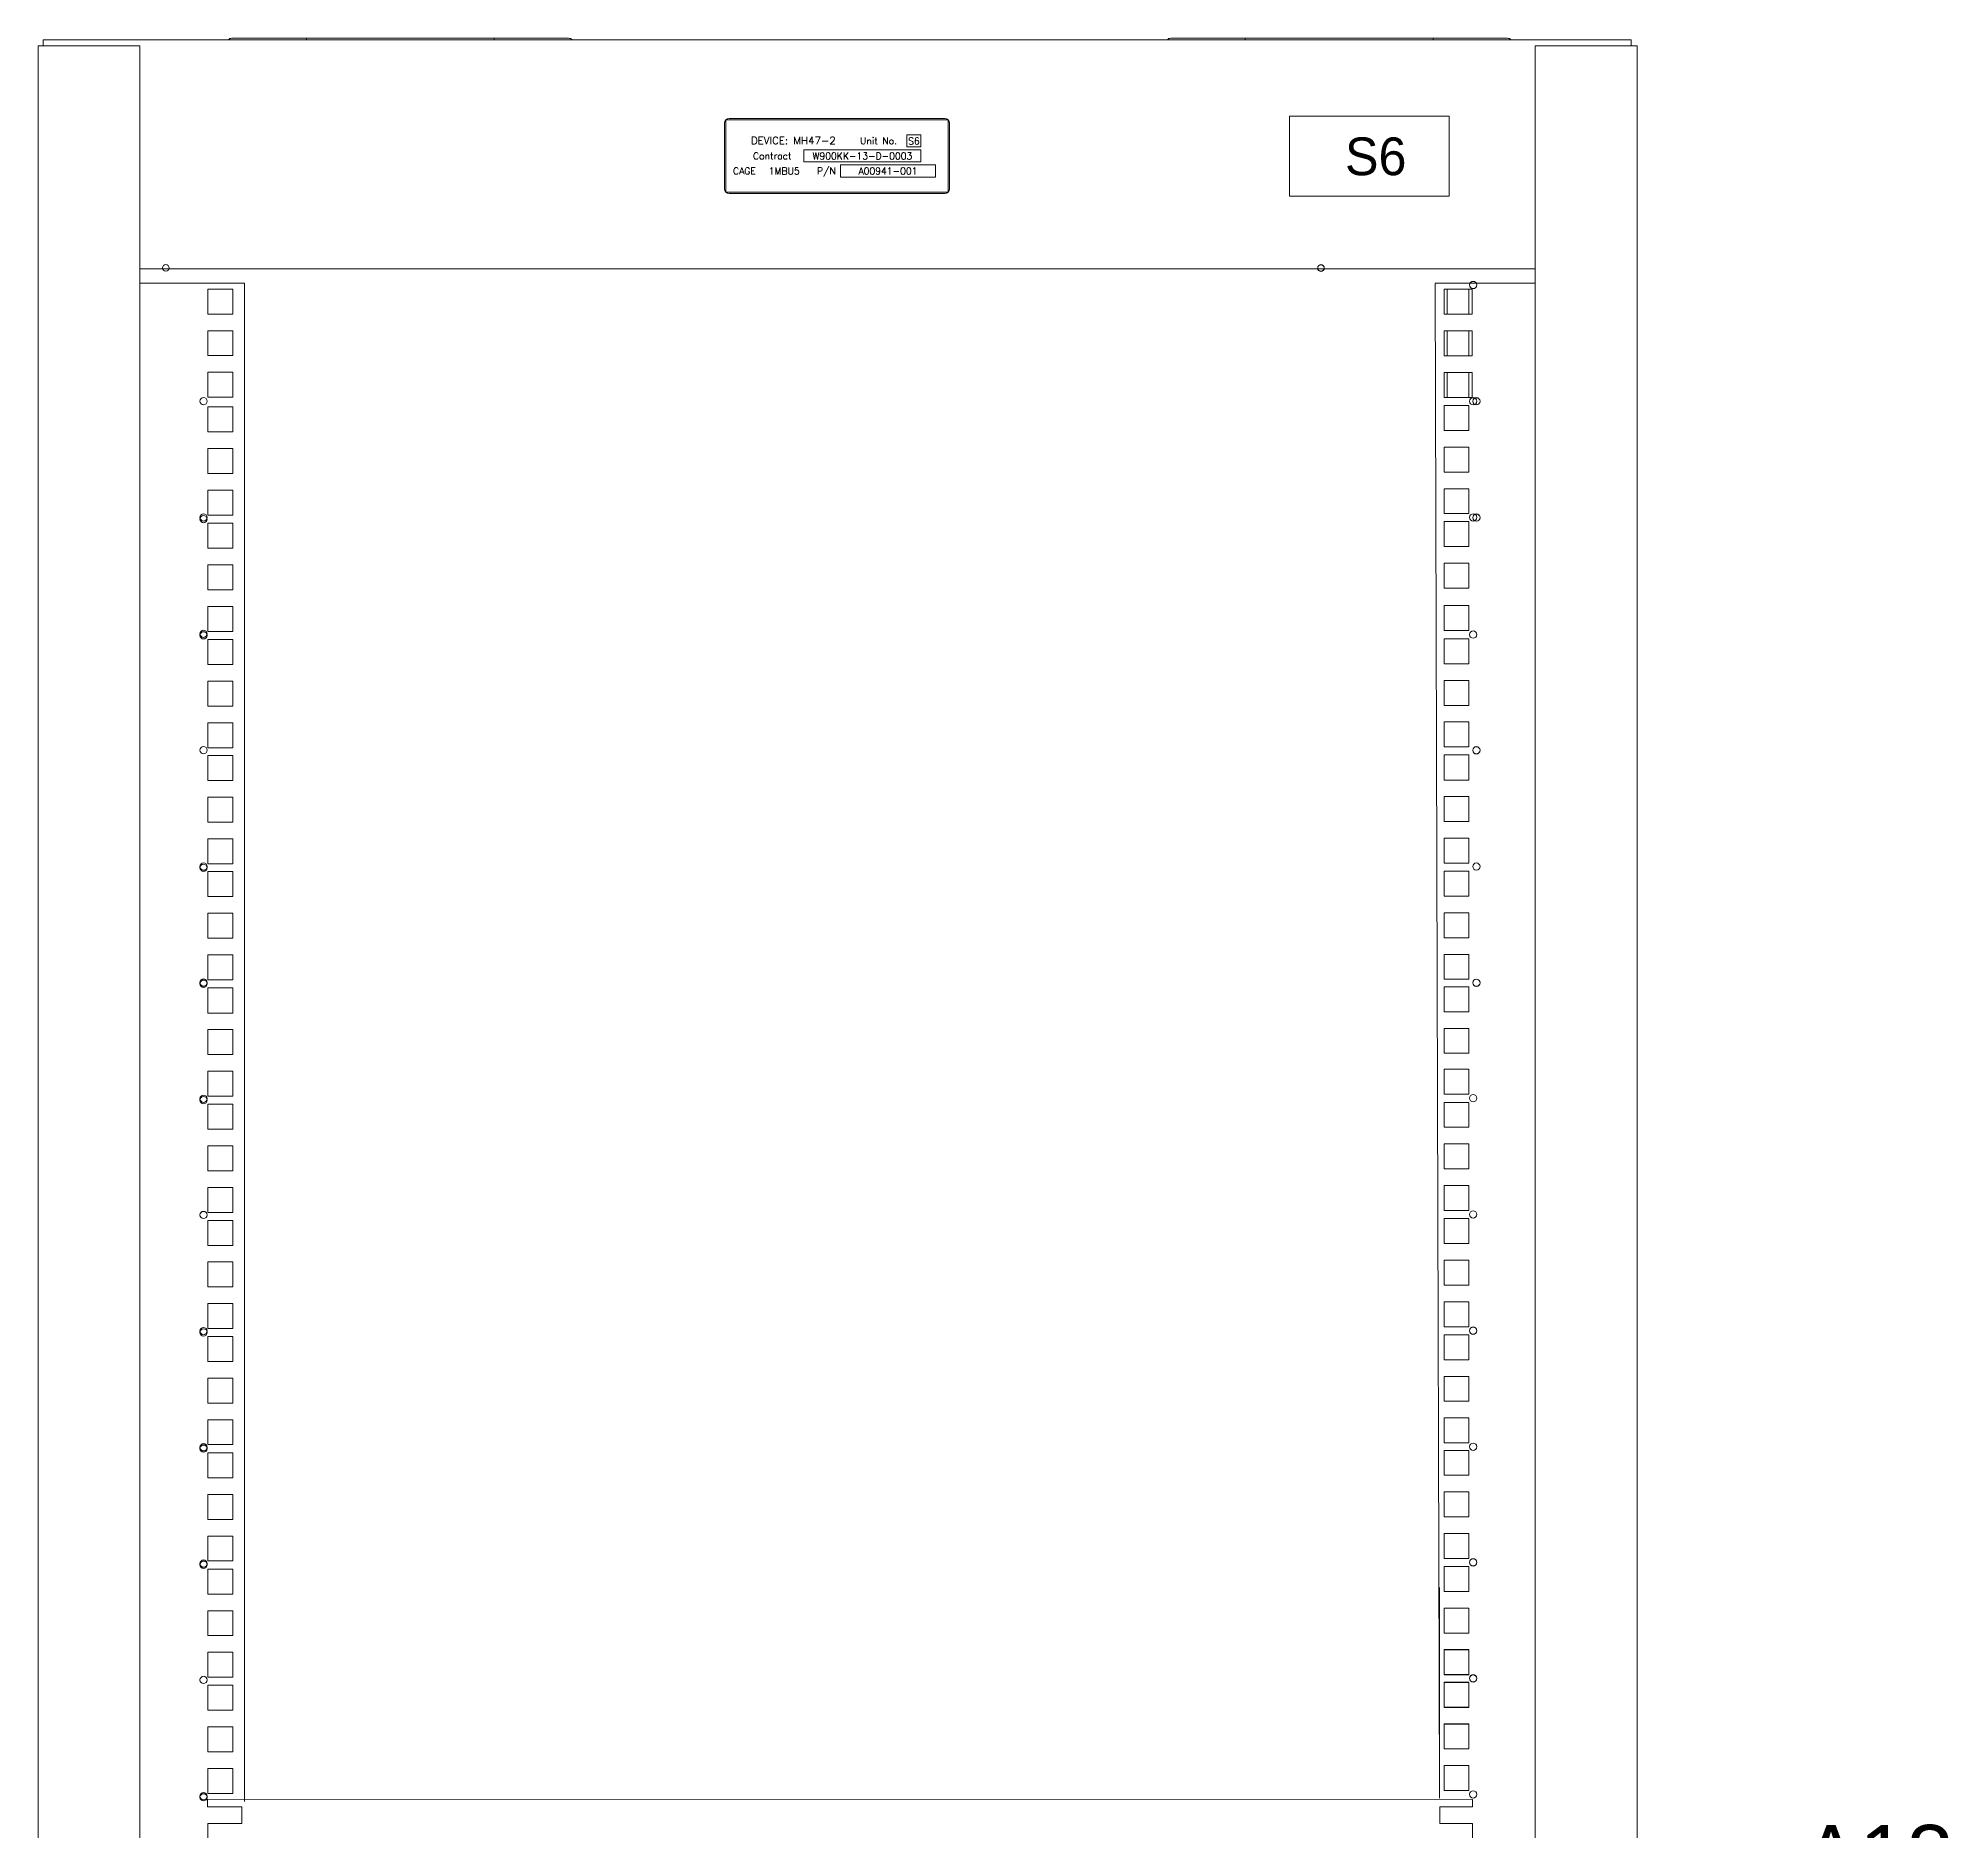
# Model space of a CAD drawing. Header units: inches. Extents: x -0.6 to 43.4, y -0.5 to 33.5.
# Drawn here: x 8.031 to 12.288, y 24.406 to 28.401 of the extents above; entities that cross this region are included whole.
import ezdxf
from ezdxf.enums import TextEntityAlignment as Align

# ---------------------------------------------------------------- set-up
doc = ezdxf.new("R2010")
doc.units = ezdxf.units.IN
doc.header["$MEASUREMENT"] = 0
doc.styles.add('ADESK1', font='romans')
doc.styles.add('dgn029', font='dgn029.shx')

msp = doc.modelspace()

# ---------------------------------------------------------------- linework, layer by layer
at = {"lineweight": 5}
for p, q in [((8.0416, 28.3972), (8.0416, 28.3838)), ((8.0416, 28.3972), (11.5783, 28.3972)), ((8.4619, 28.4008), (8.6277, 28.4008)), ((8.6277, 28.3972), (8.6277, 28.4008)), ((9.0458, 28.4008), (8.6277, 28.4008)), ((9.0458, 28.4008), (9.2116, 28.4008)), ((9.0458, 28.3972), (9.0458, 28.4008)), ((10.553, 28.4008), (10.7187, 28.4008)), ((10.7187, 28.3972), (10.7187, 28.4008)), ((11.1369, 28.4008), (10.7187, 28.4008)), ((11.1369, 28.4008), (11.3026, 28.4008)), ((11.1369, 28.3972), (11.1369, 28.4008)), ((11.5783, 28.3838), (11.5783, 28.3972)), ((8.2572, 28.3838), (8.0306, 28.3838)), ((8.0306, 28.3838), (8.0306, 16.6873)), ((8.2572, 16.6873), (8.2572, 28.3838)), ((11.5911, 28.3838), (11.3645, 28.3838)), ((11.3645, 28.3838), (11.3645, 16.6873)), ((11.5911, 16.6873), (11.5911, 28.3838)), ((9.559, 28.2116), (9.559, 28.0655)), ((10.057, 28.219), (9.562, 28.219)), ((9.562, 28.219), (9.562, 28.0581)), ((10.0496, 28.2221), (9.5694, 28.2221)), ((9.9965, 28.1854), (9.9652, 28.1854)), ((9.9652, 28.1854), (9.9652, 28.1586)), ((9.9965, 28.1586), (9.9965, 28.1854)), ((10.057, 28.0581), (10.057, 28.219)), ((10.06, 28.0655), (10.06, 28.2116)), ((9.9965, 28.152), (9.7355, 28.152)), ((9.7355, 28.152), (9.7355, 28.1252)), ((9.9652, 28.1586), (9.9965, 28.1586)), ((9.9965, 28.1252), (9.9965, 28.152)), ((9.7355, 28.1252), (9.9965, 28.1252)), ((10.0286, 28.1185), (9.8172, 28.1185)), ((9.8172, 28.1185), (9.8172, 28.0917)), ((10.0286, 28.0917), (10.0286, 28.1185)), ((9.562, 28.0581), (10.057, 28.0581)), ((9.5694, 28.0551), (10.0496, 28.0551)), ((9.8172, 28.0917), (10.0286, 28.0917)), ((11.3645, 27.8871), (8.2572, 27.8871)), ((8.2572, 27.8555), (8.4902, 27.8555)), ((8.4081, 27.7866), (8.4081, 27.8422)), ((8.4081, 27.8422), (8.4637, 27.8422)), ((8.4637, 27.8422), (8.4637, 27.7866)), ((8.4902, 27.5923), (8.4902, 27.8555)), ((11.3645, 27.8555), (11.1419, 27.8555)), ((11.1511, 24.4928), (11.1419, 27.8547)), ((11.2241, 27.8419), (11.1685, 27.8419)), ((11.1685, 27.8419), (11.1685, 27.7863)), ((11.2241, 27.7863), (11.2241, 27.8419)), ((8.4637, 27.7866), (8.4081, 27.7866)), ((11.1685, 27.7863), (11.2241, 27.7863)), ((8.4081, 27.6939), (8.4081, 27.7495)), ((8.4081, 27.7495), (8.4637, 27.7495)), ((8.4637, 27.7495), (8.4637, 27.6939)), ((11.2241, 27.7493), (11.1685, 27.7493)), ((11.1685, 27.7493), (11.1685, 27.6936)), ((11.2241, 27.6936), (11.2241, 27.7493)), ((8.4637, 27.6939), (8.4081, 27.6939)), ((11.1685, 27.6936), (11.2241, 27.6936)), ((8.4081, 27.6012), (8.4081, 27.6568)), ((8.4081, 27.6568), (8.4637, 27.6568)), ((8.4637, 27.6568), (8.4637, 27.6012)), ((11.2241, 27.6566), (11.1685, 27.6566)), ((11.1685, 27.6566), (11.1685, 27.601)), ((11.2241, 27.601), (11.2241, 27.6566)), ((8.4637, 27.6012), (8.4081, 27.6012)), ((11.1685, 27.601), (11.2241, 27.601))]:
    msp.add_line(p, q, dxfattribs=at)
at = {"lineweight": 0}
for p, q in [((11.2169, 27.8419), (11.1613, 27.8419)), ((11.1613, 27.8419), (11.1613, 27.7863)), ((11.2169, 27.7863), (11.2169, 27.8419)), ((11.1613, 27.7863), (11.2169, 27.7863)), ((11.2169, 27.7492), (11.1613, 27.7492)), ((11.1613, 27.7492), (11.1613, 27.6936)), ((11.2169, 27.6936), (11.2169, 27.7492)), ((11.1613, 27.6936), (11.2169, 27.6936)), ((11.2169, 27.6565), (11.1613, 27.6565)), ((11.1613, 27.6565), (11.1613, 27.6009)), ((11.2169, 27.6009), (11.2169, 27.6565)), ((8.4903, 27.3204), (8.4903, 27.5925)), ((11.1613, 27.6009), (11.2169, 27.6009)), ((8.4081, 27.5242), (8.4081, 27.5798)), ((8.4081, 27.5798), (8.4637, 27.5798)), ((8.4637, 27.5798), (8.4637, 27.5242)), ((11.2169, 27.583), (11.1613, 27.583)), ((11.1613, 27.583), (11.1613, 27.5274)), ((11.2169, 27.5274), (11.2169, 27.583)), ((8.4637, 27.5242), (8.4081, 27.5242)), ((11.1613, 27.5274), (11.2169, 27.5274)), ((8.4081, 27.4315), (8.4081, 27.4871)), ((8.4081, 27.4871), (8.4637, 27.4871)), ((8.4637, 27.4871), (8.4637, 27.4315)), ((11.2169, 27.4903), (11.1613, 27.4903)), ((11.1613, 27.4903), (11.1613, 27.4347)), ((11.2169, 27.4347), (11.2169, 27.4903)), ((8.4637, 27.4315), (8.4081, 27.4315)), ((11.1613, 27.4347), (11.2169, 27.4347)), ((8.4081, 27.3388), (8.4081, 27.3944)), ((8.4081, 27.3944), (8.4637, 27.3944)), ((8.4637, 27.3944), (8.4637, 27.3388)), ((11.2169, 27.3976), (11.1613, 27.3976)), ((11.1613, 27.3976), (11.1613, 27.342)), ((11.2169, 27.342), (11.2169, 27.3976)), ((8.4637, 27.3388), (8.4081, 27.3388)), ((8.4903, 27.0613), (8.4903, 27.3334)), ((11.1613, 27.342), (11.2169, 27.342)), ((8.4081, 27.2651), (8.4081, 27.3207)), ((8.4081, 27.3207), (8.4637, 27.3207)), ((8.4637, 27.3207), (8.4637, 27.2651)), ((11.2169, 27.3244), (11.1613, 27.3244)), ((11.1613, 27.3244), (11.1613, 27.2688)), ((11.2169, 27.2688), (11.2169, 27.3244)), ((8.4637, 27.2651), (8.4081, 27.2651)), ((11.1613, 27.2688), (11.2169, 27.2688)), ((8.4081, 27.1724), (8.4081, 27.228)), ((8.4081, 27.228), (8.4637, 27.228)), ((8.4637, 27.228), (8.4637, 27.1724)), ((11.2169, 27.2317), (11.1613, 27.2317)), ((11.1613, 27.2317), (11.1613, 27.1761)), ((11.2169, 27.1761), (11.2169, 27.2317)), ((8.4637, 27.1724), (8.4081, 27.1724)), ((11.1613, 27.1761), (11.2169, 27.1761)), ((8.4081, 27.0797), (8.4081, 27.1353)), ((8.4081, 27.1353), (8.4637, 27.1353)), ((8.4637, 27.1353), (8.4637, 27.0797)), ((11.2169, 27.1371), (11.1613, 27.1371)), ((11.1613, 27.1371), (11.1613, 27.0815)), ((11.2169, 27.0815), (11.2169, 27.1371)), ((8.4637, 27.0797), (8.4081, 27.0797)), ((8.4903, 26.8024), (8.4903, 27.0745)), ((11.1613, 27.0815), (11.2169, 27.0815)), ((8.4081, 27.0061), (8.4081, 27.0618)), ((8.4081, 27.0618), (8.4637, 27.0618)), ((8.4637, 27.0618), (8.4637, 27.0061)), ((11.2169, 27.0634), (11.1613, 27.0634)), ((11.1613, 27.0634), (11.1613, 27.0078)), ((11.2169, 27.0078), (11.2169, 27.0634)), ((8.4637, 27.0061), (8.4081, 27.0061)), ((11.1613, 27.0078), (11.2169, 27.0078)), ((8.4081, 26.9135), (8.4081, 26.9691)), ((8.4081, 26.9691), (8.4637, 26.9691)), ((8.4637, 26.9691), (8.4637, 26.9135)), ((11.2169, 26.9707), (11.1613, 26.9707)), ((11.1613, 26.9707), (11.1613, 26.9151)), ((11.2169, 26.9151), (11.2169, 26.9707)), ((8.4637, 26.9135), (8.4081, 26.9135)), ((11.1613, 26.9151), (11.2169, 26.9151)), ((8.4081, 26.8208), (8.4081, 26.8764)), ((8.4081, 26.8764), (8.4637, 26.8764)), ((8.4637, 26.8764), (8.4637, 26.8208)), ((11.2169, 26.878), (11.1613, 26.878)), ((11.1613, 26.878), (11.1613, 26.8224)), ((11.2169, 26.8224), (11.2169, 26.878)), ((8.4637, 26.8208), (8.4081, 26.8208)), ((11.1613, 26.8224), (11.2169, 26.8224)), ((8.4081, 26.7476), (8.4081, 26.8032)), ((8.4081, 26.8032), (8.4637, 26.8032)), ((8.4637, 26.8032), (8.4637, 26.7476)), ((8.4903, 26.5438), (8.4903, 26.8159)), ((11.2169, 26.8045), (11.1613, 26.8045)), ((11.1613, 26.8045), (11.1613, 26.7488)), ((11.2169, 26.7488), (11.2169, 26.8045)), ((8.4637, 26.7476), (8.4081, 26.7476)), ((11.1613, 26.7488), (11.2169, 26.7488)), ((8.4081, 26.6549), (8.4081, 26.7105)), ((8.4081, 26.7105), (8.4637, 26.7105)), ((8.4637, 26.7105), (8.4637, 26.6549)), ((11.2169, 26.7118), (11.1613, 26.7118)), ((11.1613, 26.7118), (11.1613, 26.6562)), ((11.2169, 26.6562), (11.2169, 26.7118)), ((8.4637, 26.6549), (8.4081, 26.6549)), ((11.1613, 26.6562), (11.2169, 26.6562)), ((8.4081, 26.5622), (8.4081, 26.6178)), ((8.4081, 26.6178), (8.4637, 26.6178)), ((8.4637, 26.6178), (8.4637, 26.5622)), ((11.2169, 26.6191), (11.1613, 26.6191)), ((11.1613, 26.6191), (11.1613, 26.5635)), ((11.2169, 26.5635), (11.2169, 26.6191)), ((8.4637, 26.5622), (8.4081, 26.5622)), ((8.4081, 26.489), (8.4081, 26.5447)), ((8.4081, 26.5447), (8.4637, 26.5447)), ((8.4637, 26.5447), (8.4637, 26.489)), ((8.4903, 26.2853), (8.4903, 26.5574)), ((11.1613, 26.5635), (11.2169, 26.5635)), ((11.2169, 26.5459), (11.1613, 26.5459)), ((11.1613, 26.5459), (11.1613, 26.4903)), ((11.2169, 26.4903), (11.2169, 26.5459)), ((8.4637, 26.489), (8.4081, 26.489)), ((11.1613, 26.4903), (11.2169, 26.4903)), ((8.4081, 26.3964), (8.4081, 26.452)), ((8.4081, 26.452), (8.4637, 26.452)), ((8.4637, 26.452), (8.4637, 26.3964)), ((11.2169, 26.4532), (11.1613, 26.4532)), ((11.1613, 26.4532), (11.1613, 26.3976)), ((11.2169, 26.3976), (11.2169, 26.4532)), ((8.4637, 26.3964), (8.4081, 26.3964)), ((11.1613, 26.3976), (11.2169, 26.3976)), ((8.4081, 26.3037), (8.4081, 26.3593)), ((8.4081, 26.3593), (8.4637, 26.3593)), ((8.4637, 26.3593), (8.4637, 26.3037)), ((11.2169, 26.3605), (11.1613, 26.3605)), ((11.1613, 26.3605), (11.1613, 26.3049)), ((11.2169, 26.3049), (11.2169, 26.3605)), ((8.4637, 26.3037), (8.4081, 26.3037)), ((8.4081, 26.2299), (8.4081, 26.2856)), ((8.4081, 26.2856), (8.4637, 26.2856)), ((8.4637, 26.2856), (8.4637, 26.2299)), ((8.4903, 26.0262), (8.4903, 26.2983)), ((11.1613, 26.3049), (11.2169, 26.3049)), ((11.2169, 26.2884), (11.1613, 26.2884)), ((11.1613, 26.2884), (11.1613, 26.2328)), ((11.2169, 26.2328), (11.2169, 26.2884)), ((8.4637, 26.2299), (8.4081, 26.2299)), ((11.1613, 26.2328), (11.2169, 26.2328)), ((8.4081, 26.1373), (8.4081, 26.1929)), ((8.4081, 26.1929), (8.4637, 26.1929)), ((8.4637, 26.1929), (8.4637, 26.1373)), ((11.2169, 26.1957), (11.1613, 26.1957)), ((11.1613, 26.1957), (11.1613, 26.1401)), ((11.2169, 26.1401), (11.2169, 26.1957)), ((11.1613, 26.1401), (11.2169, 26.1401)), ((8.4637, 26.1373), (8.4081, 26.1373)), ((8.4081, 26.0446), (8.4081, 26.1002)), ((8.4081, 26.1002), (8.4637, 26.1002)), ((8.4637, 26.1002), (8.4637, 26.0446)), ((11.2169, 26.1047), (11.1613, 26.1047)), ((11.1613, 26.1047), (11.1613, 26.049)), ((11.2169, 26.049), (11.2169, 26.1047)), ((8.4637, 26.0446), (8.4081, 26.0446)), ((8.4081, 25.971), (8.4081, 26.0266)), ((8.4081, 26.0266), (8.4637, 26.0266)), ((8.4637, 26.0266), (8.4637, 25.971)), ((8.4903, 25.7673), (8.4903, 26.0394)), ((11.1613, 26.049), (11.2169, 26.049)), ((11.2169, 26.0309), (11.1613, 26.0309)), ((11.1613, 26.0309), (11.1613, 25.9753)), ((11.2169, 25.9753), (11.2169, 26.0309)), ((8.4637, 25.971), (8.4081, 25.971)), ((11.1613, 25.9753), (11.2169, 25.9753)), ((8.4081, 25.8783), (8.4081, 25.934)), ((8.4081, 25.934), (8.4637, 25.934)), ((8.4637, 25.934), (8.4637, 25.8783)), ((11.2169, 25.9382), (11.1613, 25.9382)), ((11.1613, 25.9382), (11.1613, 25.8826)), ((11.2169, 25.8826), (11.2169, 25.9382)), ((11.1613, 25.8826), (11.2169, 25.8826)), ((8.4637, 25.8783), (8.4081, 25.8783)), ((8.4081, 25.7857), (8.4081, 25.8413)), ((8.4081, 25.8413), (8.4637, 25.8413)), ((8.4637, 25.8413), (8.4637, 25.7857)), ((11.2169, 25.8456), (11.1613, 25.8456)), ((11.1613, 25.8456), (11.1613, 25.7899)), ((11.2169, 25.7899), (11.2169, 25.8456)), ((8.4637, 25.7857), (8.4081, 25.7857)), ((8.4081, 25.7124), (8.4081, 25.768)), ((8.4081, 25.768), (8.4637, 25.768)), ((8.4637, 25.768), (8.4637, 25.7124)), ((8.4903, 25.5087), (8.4903, 25.7808)), ((11.1613, 25.7899), (11.2169, 25.7899)), ((11.2169, 25.772), (11.1613, 25.772)), ((11.1613, 25.772), (11.1613, 25.7164)), ((11.2169, 25.7164), (11.2169, 25.772)), ((8.4637, 25.7124), (8.4081, 25.7124)), ((11.1613, 25.7164), (11.2169, 25.7164)), ((8.4081, 25.6198), (8.4081, 25.6754)), ((8.4081, 25.6754), (8.4637, 25.6754)), ((8.4637, 25.6754), (8.4637, 25.6198)), ((11.2169, 25.6793), (11.1613, 25.6793)), ((11.1613, 25.6793), (11.1613, 25.6237)), ((11.2169, 25.6237), (11.2169, 25.6793)), ((8.4637, 25.6198), (8.4081, 25.6198)), ((11.1613, 25.6237), (11.2169, 25.6237)), ((11.2169, 25.5866), (11.1613, 25.5866)), ((11.1613, 25.5866), (11.1613, 25.531)), ((11.2169, 25.531), (11.2169, 25.5866)), ((8.4081, 25.5271), (8.4081, 25.5827)), ((8.4081, 25.5827), (8.4637, 25.5827)), ((8.4637, 25.5827), (8.4637, 25.5271)), ((8.4637, 25.5271), (8.4081, 25.5271)), ((8.4081, 25.4539), (8.4081, 25.5095)), ((8.4081, 25.5095), (8.4637, 25.5095)), ((8.4637, 25.5095), (8.4637, 25.4539)), ((8.4903, 25.2502), (8.4903, 25.5223)), ((11.1613, 25.531), (11.2169, 25.531)), ((11.2169, 25.5134), (11.1613, 25.5134)), ((11.1613, 25.5134), (11.1613, 25.4578)), ((11.2169, 25.4578), (11.2169, 25.5134)), ((11.1613, 25.4578), (11.2169, 25.4578)), ((8.4637, 25.4539), (8.4081, 25.4539)), ((8.4081, 25.3612), (8.4081, 25.4169)), ((8.4081, 25.4169), (8.4637, 25.4169)), ((8.4637, 25.4169), (8.4637, 25.3612)), ((11.2169, 25.4207), (11.1613, 25.4207)), ((11.1613, 25.4207), (11.1613, 25.3651)), ((11.2169, 25.3651), (11.2169, 25.4207)), ((8.4637, 25.3612), (8.4081, 25.3612)), ((11.1613, 25.3651), (11.2169, 25.3651)), ((8.4081, 25.2686), (8.4081, 25.3242)), ((8.4081, 25.3242), (8.4637, 25.3242)), ((8.4637, 25.3242), (8.4637, 25.2686)), ((11.2169, 25.328), (11.1613, 25.328)), ((11.1613, 25.328), (11.1613, 25.2724)), ((11.2169, 25.2724), (11.2169, 25.328)), ((8.4637, 25.2686), (8.4081, 25.2686)), ((8.4081, 25.1948), (8.4081, 25.2504)), ((8.4081, 25.2504), (8.4637, 25.2504)), ((8.4637, 25.2504), (8.4637, 25.1948)), ((8.4903, 24.9911), (8.4903, 25.2632)), ((11.1613, 25.2724), (11.2169, 25.2724)), ((11.2169, 25.2559), (11.1613, 25.2559)), ((11.1613, 25.2559), (11.1613, 25.2003)), ((11.2169, 25.2003), (11.2169, 25.2559)), ((8.4637, 25.1948), (8.4081, 25.1948)), ((11.1613, 25.2003), (11.2169, 25.2003)), ((11.2169, 25.1632), (11.1613, 25.1632)), ((11.1613, 25.1632), (11.1613, 25.1076)), ((11.2169, 25.1076), (11.2169, 25.1632)), ((8.4081, 25.1021), (8.4081, 25.1578)), ((8.4081, 25.1578), (8.4637, 25.1578)), ((8.4637, 25.1578), (8.4637, 25.1021)), ((8.4637, 25.1021), (8.4081, 25.1021)), ((11.1613, 25.1076), (11.2169, 25.1076)), ((8.4081, 25.0095), (8.4081, 25.0651)), ((8.4081, 25.0651), (8.4637, 25.0651)), ((8.4637, 25.0651), (8.4637, 25.0095)), ((11.2169, 25.0705), (11.1613, 25.0705)), ((11.1613, 25.0705), (11.1613, 25.0149)), ((11.2169, 25.0149), (11.2169, 25.0705)), ((8.4637, 25.0095), (8.4081, 25.0095)), ((8.4081, 24.9359), (8.4081, 24.9915)), ((8.4081, 24.9915), (8.4637, 24.9915)), ((8.4637, 24.9915), (8.4637, 24.9359)), ((8.4903, 24.7322), (8.4903, 25.0043)), ((11.1613, 25.0149), (11.2169, 25.0149)), ((11.2169, 24.9973), (11.1613, 24.9973)), ((11.1613, 24.9973), (11.1613, 24.9417)), ((11.2169, 24.9417), (11.2169, 24.9973)), ((11.1512, 24.6784), (11.1512, 24.9506)), ((8.4637, 24.9359), (8.4081, 24.9359)), ((11.1613, 24.9417), (11.2169, 24.9417)), ((11.2169, 24.9046), (11.1613, 24.9046)), ((11.1613, 24.9046), (11.1613, 24.849)), ((11.2169, 24.849), (11.2169, 24.9046)), ((8.4081, 24.8432), (8.4081, 24.8988)), ((8.4081, 24.8988), (8.4637, 24.8988)), ((8.4637, 24.8988), (8.4637, 24.8432)), ((8.4637, 24.8432), (8.4081, 24.8432)), ((11.1613, 24.849), (11.2169, 24.849)), ((8.4081, 24.7505), (8.4081, 24.8062)), ((8.4081, 24.8062), (8.4637, 24.8062)), ((8.4637, 24.8062), (8.4637, 24.7505)), ((11.2169, 24.8123), (11.1613, 24.8123)), ((11.1613, 24.8123), (11.1613, 24.7567)), ((11.2169, 24.8119), (11.1613, 24.8119)), ((11.1613, 24.8119), (11.1613, 24.7563)), ((11.2169, 24.7567), (11.2169, 24.8123)), ((11.2169, 24.7563), (11.2169, 24.8119)), ((8.4637, 24.7505), (8.4081, 24.7505)), ((8.4903, 24.4736), (8.4903, 24.7457)), ((11.1613, 24.7567), (11.2169, 24.7567)), ((11.1613, 24.7563), (11.2169, 24.7563)), ((11.2169, 24.7398), (11.1613, 24.7398)), ((11.1613, 24.7398), (11.1613, 24.6842)), ((11.2169, 24.7391), (11.1613, 24.7391)), ((11.1613, 24.7391), (11.1613, 24.6835)), ((11.2169, 24.6842), (11.2169, 24.7398)), ((11.2169, 24.6835), (11.2169, 24.7391)), ((8.4081, 24.6773), (8.4081, 24.7329)), ((8.4081, 24.7329), (8.4637, 24.7329)), ((8.4637, 24.7329), (8.4637, 24.6773)), ((11.1512, 24.4812), (11.1512, 24.692)), ((8.4637, 24.6773), (8.4081, 24.6773)), ((11.1613, 24.6842), (11.2169, 24.6842)), ((11.1613, 24.6835), (11.2169, 24.6835)), ((8.4081, 24.5846), (8.4081, 24.6402)), ((8.4081, 24.6402), (8.4637, 24.6402)), ((8.4637, 24.6402), (8.4637, 24.5846)), ((11.2169, 24.6471), (11.1613, 24.6471)), ((11.1613, 24.6471), (11.1613, 24.5915)), ((11.2169, 24.6464), (11.1613, 24.6464)), ((11.1613, 24.6464), (11.1613, 24.5908)), ((11.2169, 24.5915), (11.2169, 24.6471)), ((11.2169, 24.5908), (11.2169, 24.6464)), ((8.4637, 24.5846), (8.4081, 24.5846)), ((11.1613, 24.5915), (11.2169, 24.5915)), ((11.1613, 24.5908), (11.2169, 24.5908)), ((8.4081, 24.492), (8.4081, 24.5476)), ((8.4081, 24.5476), (8.4637, 24.5476)), ((8.4637, 24.5476), (8.4637, 24.492)), ((11.2169, 24.5537), (11.1613, 24.5537)), ((11.1613, 24.5537), (11.1613, 24.4981)), ((11.2169, 24.4981), (11.2169, 24.5537)), ((8.4637, 24.492), (8.4081, 24.492)), ((11.1613, 24.4981), (11.2169, 24.4981))]:
    msp.add_line(p, q, dxfattribs=at)
at = {"lineweight": 5, "flags": 128}
for points in [[(11.1729, 28.227), (10.817, 28.227), (10.817, 28.0491), (11.1729, 28.0491), (11.1729, 28.227)], [(8.4079, 24.4791), (8.4079, 24.4619), (8.4841, 24.4619), (8.4841, 24.425), (8.408, 24.425), (8.408, 24.2776), (8.4829, 24.2776), (8.4829, 24.2395), (8.4079, 24.2395), (8.4079, 24.2235), (11.2245, 24.2235), (11.2245, 24.2395), (11.1527, 24.2395), (11.1527, 24.277), (11.2248, 24.277), (11.2248, 24.425), (11.1517, 24.425), (11.1517, 24.4621), (11.2245, 24.4621), (11.2245, 24.4785), (8.4079, 24.4791)]]:
    msp.add_lwpolyline(points, dxfattribs=at)
at = {"lineweight": 5}
for centre, radius in [((8.3149, 27.8892), 0.00733), ((10.8873, 27.8892), 0.00733), ((10.8873, 27.8889), 0.00733), ((8.3988, 27.5925), 0.00808), ((8.3988, 27.5925), 0.00808), ((11.2334, 27.5922), 0.00808), ((11.2334, 27.5923), 0.00808), ((8.3988, 27.3336), 0.00808), ((8.3988, 27.3334), 0.00808), ((11.2334, 27.3333), 0.00808), ((11.2334, 27.3331), 0.00808), ((8.3988, 27.0745), 0.00808), ((8.3988, 27.0743), 0.00808), ((8.3988, 26.8154), 0.00808), ((8.3988, 26.8152), 0.00808), ((11.2334, 26.8151), 0.00808), ((11.2334, 26.8149), 0.00808), ((8.3988, 26.5563), 0.00808), ((8.3988, 26.5563), 0.00808), ((11.2334, 26.556), 0.00808), ((11.2334, 26.556), 0.00808), ((8.3988, 26.2977), 0.00808), ((8.3988, 26.2973), 0.00808), ((11.2334, 26.2974), 0.00808), ((11.2334, 26.2971), 0.00808), ((8.3988, 26.039), 0.00808), ((8.3988, 26.0387), 0.00808), ((8.3988, 25.7804), 0.00808), ((8.3988, 25.7801), 0.00808), ((8.3988, 25.5216), 0.00808), ((8.3988, 25.5214), 0.00808), ((8.3988, 25.2627), 0.00808), ((8.3988, 25.2626), 0.00808), ((8.3988, 25.0037), 0.00808), ((8.3988, 25.0035), 0.00808), ((8.3988, 24.7446), 0.00808), ((8.3988, 24.7446), 0.00808), ((8.3988, 24.4856), 0.00808), ((8.3988, 24.4855), 0.00808)]:
    msp.add_circle(centre, radius, dxfattribs=at)
at = {"lineweight": 0}
for centre in [(11.2262, 27.8513), (11.2262, 27.8512), (11.2262, 27.5922), (11.2262, 27.5922), (8.3988, 27.3299), (11.2262, 27.3337), (11.2262, 27.3333), (8.3988, 27.071), (11.2262, 27.0728), (11.2262, 27.0726), (8.3988, 26.5535), (8.3988, 26.2948), (8.3988, 26.0359), (11.2262, 26.0403), (11.2262, 26.0402), (11.2262, 25.7813), (11.2262, 25.7812), (8.3988, 25.5184), (11.2262, 25.5227), (11.2262, 25.5223), (8.3988, 25.2597), (11.2262, 25.264), (11.2262, 25.2637), (8.3988, 25.0008), (11.2262, 25.0065), (11.2262, 25.0062), (11.2262, 24.7484), (11.2262, 24.748), (11.2262, 24.7479), (11.2262, 24.7476), (8.3988, 24.4832), (11.2262, 24.4897), (11.2262, 24.4894)]:
    msp.add_circle(centre, 0.00808, dxfattribs=at)
at = {"lineweight": 5}
for centre, start, end in [((8.4619, 28.3904), 90, 139.4099), ((9.2116, 28.3904), 40.5901, 90), ((10.553, 28.3904), 90, 139.4099), ((11.3026, 28.3904), 40.5901, 90), ((9.5694, 28.2116), 90, 180), ((10.0496, 28.2116), 0, 90), ((9.5694, 28.0655), 180, 270), ((10.0496, 28.0655), 270, 0)]:
    msp.add_arc(centre, 0.0104, start, end, dxfattribs=at)

# ---------------------------------------------------------------- texts
at = {"lineweight": 5, "style": 'ADESK1'}
for s, height, p in [('DEVICE: MH47-2', 0.016701, (9.7122, 28.1729)), ('W900KK-13-D-0003', 0.015031, (9.866, 28.1386)), ('S6', 0.01503, (9.9808, 28.172)), ('1MBU5', 0.01503, (9.6919, 28.1052)), ('A00941-001', 0.01503, (9.9229, 28.1051))]:
    msp.add_text(s, height=height, dxfattribs=at).set_placement(p, align=Align.MIDDLE_CENTER)
for s, p in [('Contract', (9.6224, 28.1311)), ('Unit No.', (9.8608, 28.1646)), ('CAGE', (9.5779, 28.0977)), ('P/N', (9.765, 28.0977))]:
    msp.add_text(s, height=0.01503, dxfattribs=at).set_placement(p)
at = {"lineweight": 5, "style": 'dgn029', "width": 0.994711}
msp.add_text('S6', height=0.08408, dxfattribs=at).set_placement((11.0092, 28.1378), align=Align.MIDDLE_CENTER)
at = {"linetype": 'Continuous', "lineweight": 5, "style": 'dgn029'}
msp.add_text('A18', height=0.14115, dxfattribs=at).set_placement((11.96, 24.351), align=Align.MIDDLE_LEFT)

doc.saveas('drawing.dxf')
